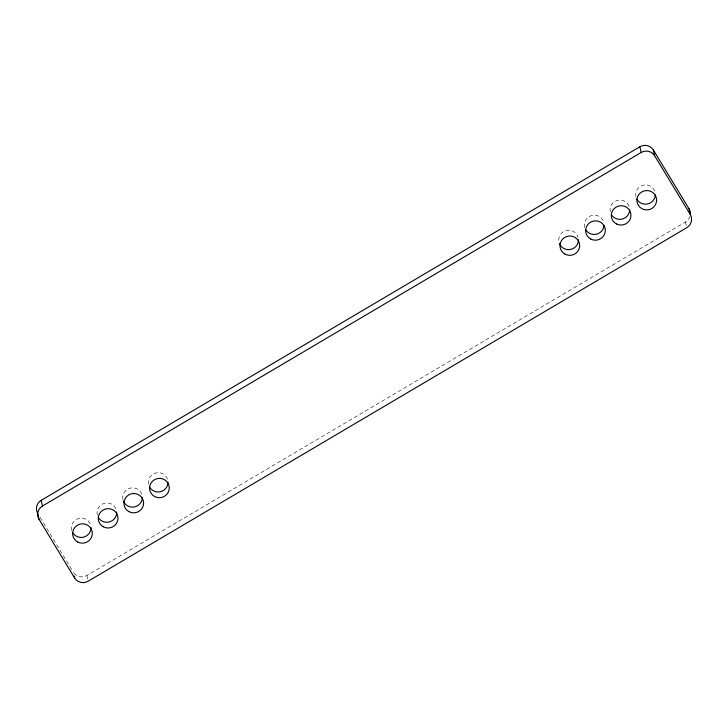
<?xml version="1.0" encoding="UTF-8"?>
<svg xmlns="http://www.w3.org/2000/svg" width="728" height="728" viewBox="0 0 728 728"><rect width="100%" height="100%" fill="white"/><g stroke="black" fill="none" stroke-linecap="round" stroke-linejoin="round"><path stroke-width="0.55" stroke-dasharray="3.64 2.73" d="M73.928 573.072A9.846 9.655 -12.3 0 0 86.85 575.53L685.53 221.985A9.846 9.655 -12.3 0 0 689.907 216.525M40.113 517.426L73.373 572.254M685.53 221.985L686.368 225.789M86.85 575.53L87.688 579.333M71.744 530.457A9.846 9.655 -12.3 0 1 78.569 518.482A9.846 9.655 -12.3 0 1 90.7 525.079M97.361 515.169A9.846 9.655 -12.3 0 1 105.196 503.103A9.846 9.655 -12.3 0 1 116.68 511.729M122.85 499.344A9.846 9.655 -12.3 0 1 130.285 488.079A9.846 9.655 -12.3 0 1 141.996 494.785M148.503 484.193A9.846 9.655 -12.3 0 1 155.929 472.927A9.846 9.655 -12.3 0 1 167.649 479.634M584.757 227.5A9.846 9.655 -12.3 0 1 591.573 215.524A9.846 9.655 -12.3 0 1 603.703 222.131M610.255 211.757A9.846 9.655 -12.3 0 1 617.417 200.327A9.846 9.655 -12.3 0 1 629.292 206.761M635.908 196.615A9.846 9.655 -12.3 0 1 643.479 185.085A9.846 9.655 -12.3 0 1 655.155 192.429M558.74 240.158A9.846 9.655 -12.3 0 1 578.059 237.273"/><path stroke-width="1.09" d="M37.31 512.703A9.846 9.655 -12.3 0 1 41.223 500.3L639.903 146.756A9.846 9.655 -12.3 0 1 653.38 150.032L688.979 208.709A9.846 9.655 -12.3 0 1 690.353 213.513M39.021 519.292A9.846 9.655 -12.3 0 1 42.47 506.015L641.15 152.471A9.846 9.655 -12.3 0 1 654.627 155.746L690.226 214.423A9.846 9.655 -12.3 0 1 686.777 227.7L88.097 581.244A9.846 9.655 -12.3 0 1 74.62 577.968L39.021 519.292L37.774 513.577M688.979 208.709L690.226 214.423M653.38 150.032L654.627 155.746M639.903 146.756L641.15 152.471M74.201 576.057L74.62 577.968M41.223 500.3L42.47 506.015M91.064 527.572A9.846 9.655 -12.3 0 1 72.755 532.769M116.717 512.567A9.846 9.655 -12.3 0 1 98.335 517.499M142.36 497.279A9.846 9.655 -12.3 0 1 123.314 500.955M168.013 482.136A9.846 9.655 -12.3 0 1 149.713 487.323M604.04 225.462A9.846 9.655 -12.3 0 1 585.767 229.811M629.711 210.092A9.846 9.655 -12.3 0 1 611.538 214.86M655.355 194.94A9.846 9.655 -12.3 0 1 636.763 198.981M578.423 239.767A9.846 9.655 -12.3 0 1 559.368 243.443M77.65 541.951A9.846 9.655 -12.3 0 0 92.31 533.287A9.846 9.655 -12.3 0 0 77.45 525.207A9.846 9.655 -12.3 0 0 77.65 541.951M103.176 526.726A9.846 9.655 -12.3 0 0 117.963 518.281A9.846 9.655 -12.3 0 0 103.221 509.982A9.846 9.655 -12.3 0 0 103.176 526.726M128.947 511.648A9.846 9.655 -12.3 0 0 143.607 502.993A9.846 9.655 -12.3 0 0 128.747 494.913A9.846 9.655 -12.3 0 0 128.947 511.648M154.6 496.505A9.846 9.655 -12.3 0 0 169.26 487.842A9.846 9.655 -12.3 0 0 154.4 479.761A9.846 9.655 -12.3 0 0 154.6 496.505M565.001 254.145A9.846 9.655 -12.3 0 0 579.67 245.482A9.846 9.655 -12.3 0 0 564.81 237.401A9.846 9.655 -12.3 0 0 565.001 254.145M590.654 238.993A9.846 9.655 -12.3 0 0 605.314 230.339A9.846 9.655 -12.3 0 0 590.454 222.258A9.846 9.655 -12.3 0 0 590.654 238.993M616.507 223.951A9.846 9.655 -12.3 0 0 630.958 214.969A9.846 9.655 -12.3 0 0 615.915 207.225A9.846 9.655 -12.3 0 0 616.507 223.951M643.743 209.455A9.846 9.655 -12.3 0 0 656.401 198.143A9.846 9.655 -12.3 0 0 640.185 193.102A9.846 9.655 -12.3 0 0 643.743 209.455"/></g></svg>
